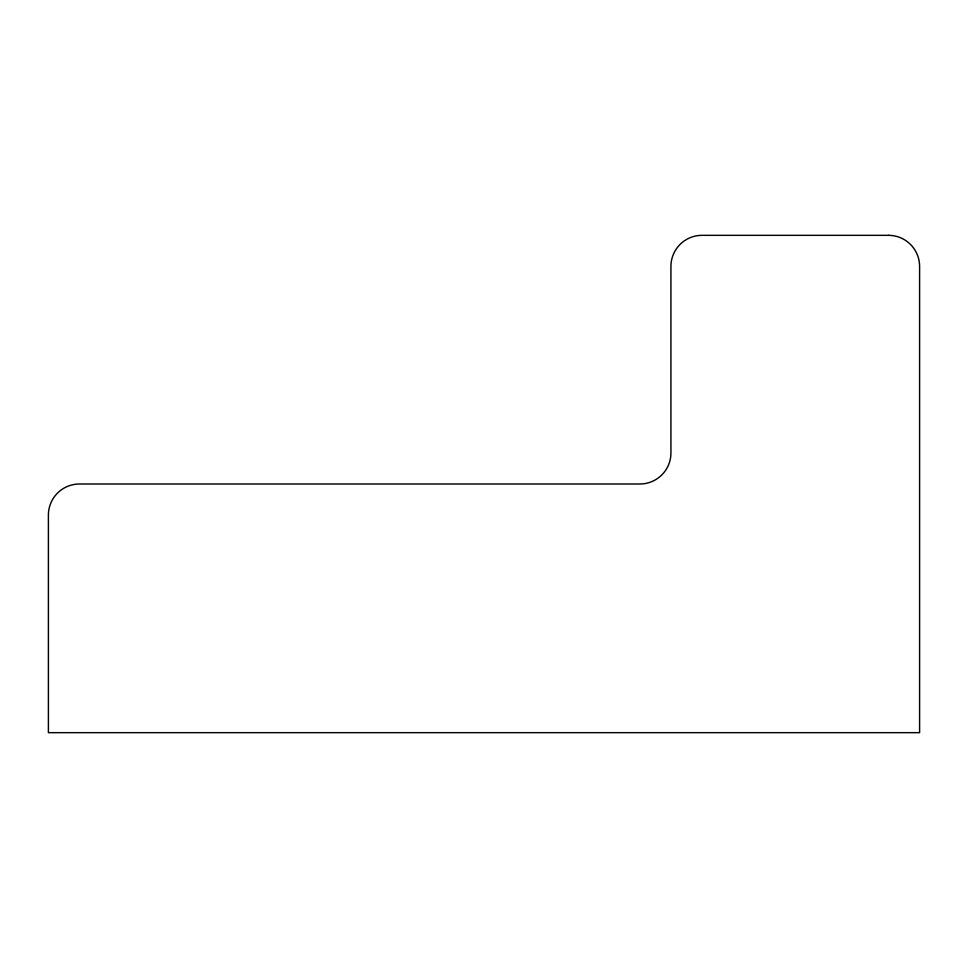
<?xml version="1.0" encoding="UTF-8"?>
<svg xmlns="http://www.w3.org/2000/svg" width="968" height="968" viewBox="0 0 968 968"><rect width="100%" height="100%" fill="white"/><g stroke="black" fill="none" stroke-linecap="round" stroke-linejoin="round"><path stroke-width="1.45" d="M888.515 235.333L702.018 235.333A31.085 31.085 0 0 0 670.933 266.418L670.933 452.915A31.085 31.085 0 0 1 639.848 484L79.485 484A31.085 31.085 0 0 0 48.4 515.085L48.4 732.667L919.6 732.667L919.6 266.418A31.085 31.085 0 0 0 888.515 235.333"/></g></svg>
